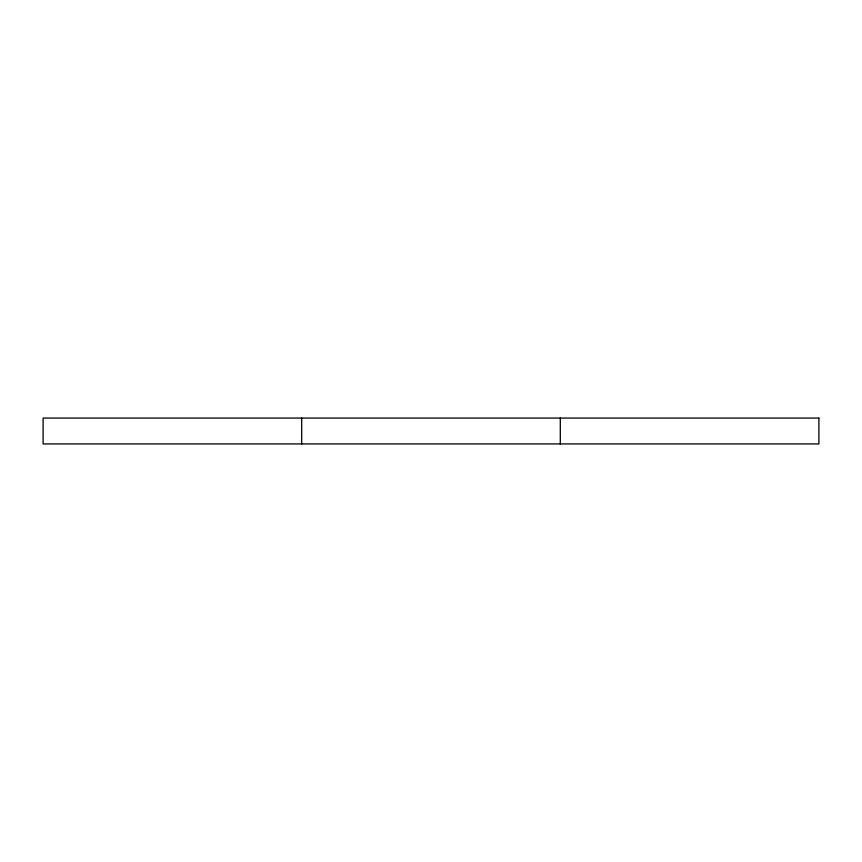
<?xml version="1.0" encoding="UTF-8"?>
<svg xmlns="http://www.w3.org/2000/svg" width="862" height="862" viewBox="0 0 862 862"><rect width="100%" height="100%" fill="white"/><g stroke="black" fill="none" stroke-linecap="round" stroke-linejoin="round"><path stroke-width="1.29" d="M560.3 418.07L560.3 443.93M301.7 418.07L301.7 443.93M818.9 418.07L43.1 418.07L43.1 443.93L818.9 443.93L818.9 418.07"/></g></svg>
